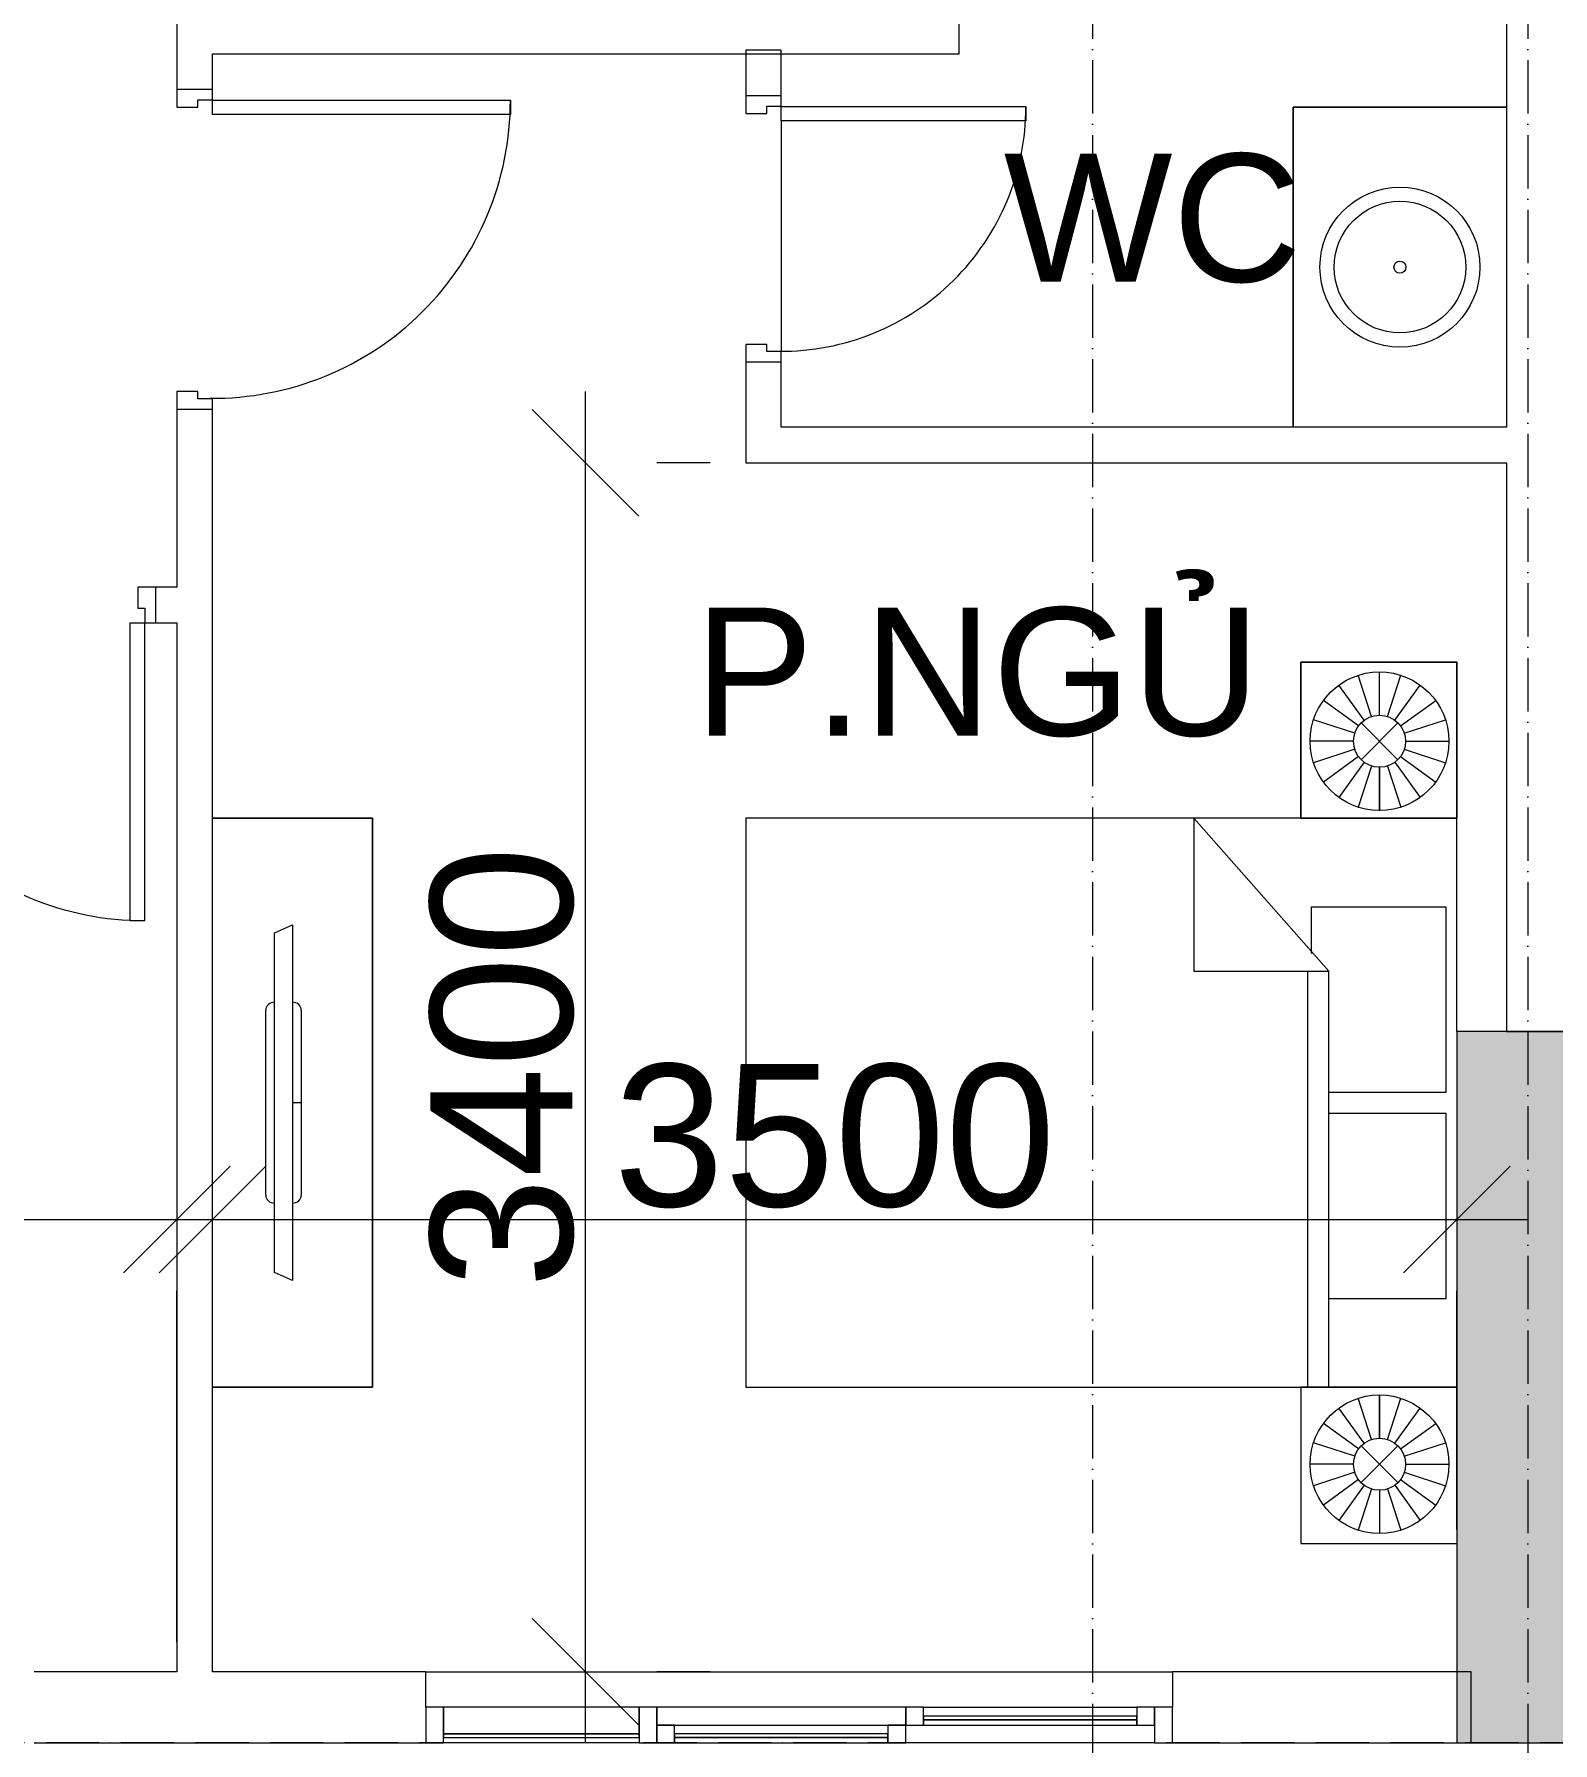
# Model space of a CAD drawing. Header units: millimetres. Extents: x -20215 to 101892, y -17414 to 45470.
# Drawn here: x 4999 to 9271, y 0 to 4805 of the extents above; entities that cross this region are included whole.
import ezdxf

# ---------------------------------------------------------------- set-up
doc = ezdxf.new("R2010")
doc.units = ezdxf.units.MM
doc.linetypes.add('Grid Line', pattern=[4.2, 3, -0.6, 0, -0.6])
for name, color, linetype, lineweight in [('CHU', 181, 'Continuous', 5), ('CUA', 31, 'Continuous', 9), ('DIM', 1, 'Continuous', 5), ('NET-CAT', 3, 'Continuous', 15), ('NET-THAY', 2, 'Continuous', 9), ('THIET BI', 44, 'Continuous', 5), ('THIET-BI', 44, 'Continuous', 5), ('TRUC', 225, 'Continuous', 5), ('X-COT HAM$0$LC.HA', 8, 'Continuous', 9)]:
    doc.layers.add(name, color=color, linetype=linetype, lineweight=lineweight)
doc.styles.add('Arial_1', font='arial_0.ttf', dxfattribs={"height": 400})
doc.styles.add('Arial_6', font='arial_0.ttf', dxfattribs={"height": 360})
doc.dimstyles.new('Diagonal_-_2mm_Arial', dxfattribs={"dimscale": 304.8, "dimtxt": 408.10376, "dimasz": 0.984252, "dimexe": 0.656168, "dimexo": 4.593176, "dimgap": 0.098425, "dimtad": 1, "dimdec": 0, "dimzin": 0, "dimdsep": 46, "dimtxsty": 'Arial_1', "dimblk1": 'OBLIQUE', "dimblk2": 'OBLIQUE', "dimsah": 1, "dimcen": 0.09, "dimdle": 0.656168, "dimazin": 0, "dimtfac": 1, "dimtdec": 4, "dimtix": 1, "dimtmove": 0, "dimatfit": 3, "dimfxl": 0, "dimtvp": 1, "dimtolj": 1, "dimtzin": 0, "dimlwd": 9, "dimlwe": 9, "dimarcsym": 0})

# ---------------------------------------------------------------- blocks, each defined once
blk = doc.blocks.new('ALC1807-ASCENT PLAZA-KET CAU_rvt-1-MẶT BẰNG TẦNG 4')
at = {"layer": 'X-COT HAM$0$LC.HA'}
h = blk.add_hatch(color=256, dxfattribs=at)
h.dxf.hatch_style = 1
h.paths.add_polyline_path([(9350.5, 1999.9), (9000.5, 1999.9), (9000.5, -0.1), (9350.5, -0.1)])
at = {"ltscale": 1000}
blk.add_lwpolyline([(9350.5, 1999.9), (9000.5, 1999.9), (9000.5, -0.1), (9350.5, -0.1)], close=True, dxfattribs=at)
blk = doc.blocks.new('X-GIUONG - X-GIUONG-V35-MẶT BẰNG TẦNG 4')
at = {"layer": 'THIET BI'}
for p, q in [((-800, 0), (-1239, 0)), ((-1239, 0), (-1239, -439)), ((-1239, 0), (-800, 0)), ((-1239, -439), (-1239, 0)), ((-1039.2, -147.8), (-1076.9, -31.8)), ((-1016.6, -144.2), (-1016.6, -22.2)), ((-993.9, -147.8), (-956.3, -31.8)), ((-800, -439), (-800, 0)), ((-200, 0), (-800, 0)), ((-800, 0), (-800, -2000)), ((-200, 0), (-800, 0)), ((-800, 0), (-800, -439)), ((-800, 0), (-800, -2000)), ((-550, -30), (-550, -410)), ((-30, -30), (-550, -30)), ((-30, -360), (-30, -30)), ((30, -30), (30, -360)), ((550, -30), (30, -30)), ((550, -360), (550, -30)), ((800, 0), (800, -439)), ((800, -2000), (800, 0)), ((800, 0), (800, -439)), ((800, -2000), (800, 0)), ((993.9, -147.8), (956.3, -31.8)), ((1016.6, -144.2), (1016.6, -22.2)), ((1039.2, -147.8), (1076.9, -31.8)), ((1239, -439), (1239, 0)), ((1239, -439), (1239, 0)), ((-1059.6, -158.2), (-1131.2, -59.5)), ((-973.5, -158.2), (-901.9, -59.5)), ((973.5, -158.2), (901.9, -59.5)), ((1059.6, -158.2), (1131.2, -59.5)), ((-1075.8, -174.4), (-1174.4, -102.7)), ((-957.4, -174.4), (-858.7, -102.7)), ((957.4, -174.4), (858.7, -102.7)), ((1075.8, -174.4), (1174.4, -102.7)), ((-1086.1, -194.8), (-1202.1, -157.1)), ((-1068.3, -269.1), (-964.8, -165.6)), ((-1068.3, -165.6), (-964.8, -269.1)), ((-947, -194.8), (-831, -157.1)), ((947, -194.8), (831, -157.1)), ((1068.3, -269.1), (964.8, -165.6)), ((1068.3, -165.6), (964.8, -269.1)), ((1086.1, -194.8), (1202.1, -157.1)), ((-1089.7, -217.4), (-1211.7, -217.4)), ((-1086.1, -240), (-1202.1, -277.7)), ((-947, -240), (-831, -277.7)), ((-943.4, -217.4), (-821.4, -217.4)), ((-821.4, -217.4), (-943.4, -217.4)), ((943.4, -217.4), (821.4, -217.4)), ((821.4, -217.4), (943.4, -217.4)), ((947, -240), (831, -277.7)), ((1086.1, -240), (1202.1, -277.7)), ((1089.7, -217.4), (1211.7, -217.4)), ((-1075.8, -260.4), (-1174.4, -332.1)), ((-1059.6, -276.6), (-1131.2, -375.2)), ((-1039.2, -287), (-1076.9, -402.9)), ((-993.9, -287), (-956.3, -402.9)), ((-973.5, -276.6), (-901.9, -375.2)), ((-957.4, -260.4), (-858.7, -332.1)), ((957.4, -260.4), (858.7, -332.1)), ((973.5, -276.6), (901.9, -375.2)), ((993.9, -287), (956.3, -402.9)), ((1039.2, -287), (1076.9, -402.9)), ((1059.6, -276.6), (1131.2, -375.2)), ((1075.8, -260.4), (1174.4, -332.1)), ((-1016.6, -290.5), (-1016.6, -412.5)), ((1016.6, -290.5), (1016.6, -412.5)), ((-370, -360), (-800, -740)), ((-370, -740), (-370, -360)), ((800, -360), (-370, -360)), ((-550, -410), (-420, -410)), ((-370, -420), (800, -420)), ((-1239, -439), (-800, -439)), ((-800, -439), (-1239, -439)), ((800, -439), (1239, -439)), ((800, -439), (1239, -439)), ((-800, -740), (-370, -740)), ((-800, -2000), (800, -2000)), ((-800, -2000), (800, -2000))]:
    blk.add_line(p, q, dxfattribs=at)
for centre, radius in [((-1016.6, -217.4), 195.1), ((1016.6, -217.4), 195.1), ((-1016.6, -217.4), 73.2), ((1016.6, -217.4), 73.2)]:
    blk.add_circle(centre, radius, dxfattribs=at)
blk = doc.blocks.new('CUA PHONG NGU - Type 1-1365721-MẶT BẰNG TẦNG 4')
at = {"layer": 'CUA'}
for p, q in [((-317.5, 890.3), (-277.5, 890.3)), ((-317.5, 52.3), (-317.5, 890.3)), ((-277.5, 890.3), (-277.5, 52.3)), ((-277.5, 52.3), (-317.5, 52.3))]:
    blk.add_line(p, q, dxfattribs=at)
at = {"layer": 'CUA', "lineweight": 5}
for p, q in [((-318.5, 52.3), (-348.5, 52.3)), ((-318.5, 11.3), (-318.5, 52.3)), ((551.5, 52.3), (521.5, 52.3)), ((521.5, 52.3), (521.5, 11.3)), ((-298.5, 11.3), (-318.5, 11.3)), ((-298.5, -47.7), (-298.5, 11.3)), ((521.5, 11.3), (501.5, 11.3)), ((501.5, 11.3), (501.5, -47.7)), ((-348.5, -47.7), (-298.5, -47.7)), ((501.5, -47.7), (551.5, -47.7))]:
    blk.add_line(p, q, dxfattribs=at)
blk.add_arc((-317.5, 52.3), 838, 359.5, 90, dxfattribs=at)
blk = doc.blocks.new('CUA WC - Type 1-1365096-MẶT BẰNG TẦNG 4')
at = {"layer": 'CUA'}
for p, q in [((-242.5, 740.3), (-202.5, 740.3)), ((-242.5, 52.3), (-242.5, 740.3)), ((-202.5, 740.3), (-202.5, 52.3)), ((-202.5, 52.3), (-242.5, 52.3))]:
    blk.add_line(p, q, dxfattribs=at)
at = {"layer": 'CUA', "lineweight": 5}
for p, q in [((-243.5, 52.3), (-273.5, 52.3)), ((-243.5, 11.3), (-243.5, 52.3)), ((476.5, 52.3), (446.5, 52.3)), ((446.5, 52.3), (446.5, 11.3)), ((-223.5, 11.3), (-243.5, 11.3)), ((-223.5, -47.7), (-223.5, 11.3)), ((446.5, 11.3), (426.5, 11.3)), ((426.5, 11.3), (426.5, -47.7)), ((-273.5, -47.7), (-223.5, -47.7)), ((426.5, -47.7), (476.5, -47.7))]:
    blk.add_line(p, q, dxfattribs=at)
blk.add_arc((-242.5, 52.3), 688, 359.5, 90, dxfattribs=at)
blk = doc.blocks.new('X-TV - X-TV 4-1732820-MẶT BẰNG TẦNG 4')
at = {"layer": 'THIET BI'}
for p, q in [((1599.5, 450), (0, 450)), ((0, 450), (0, 0)), ((0, 450), (1599.5, 450)), ((0, 0), (0, 450)), ((1599.5, 0), (1599.5, 450)), ((1599.5, 450), (1599.5, 0)), ((539.8, 250), (1059.8, 250)), ((799.8, 250), (799.8, 225)), ((299.8, 225), (1299.8, 225)), ((322.3, 175), (299.8, 225)), ((1299.8, 225), (1277.3, 175)), ((1277.3, 175), (322.3, 175)), ((1059.8, 150), (539.8, 150))]:
    blk.add_line(p, q, dxfattribs=at)
for centre, start_param, end_param in [((539.8, 225), 0, 1.570796), ((1059.8, 225), 4.712389, 6.283185), ((539.8, 175), 1.570796, 3.141593), ((1059.8, 175), 3.141593, 4.712389)]:
    blk.add_ellipse(centre, major_axis=(0, 25), ratio=0.9, start_param=start_param, end_param=end_param, dxfattribs=at)
blk = doc.blocks.new('X-LA2 - X-LA 3-1915321-MẶT BẰNG TẦNG 4')
at = {"layer": 'THIET-BI'}
for p, q in [((-450, 0), (-450, -600)), ((-450, -600), (-450, 0)), ((-450, -600), (450, -600)), ((450, -600), (-450, -600))]:
    blk.add_line(p, q, dxfattribs=at)
for radius in [225, 185, 17]:
    blk.add_circle((0, -300), radius, dxfattribs=at)
blk = doc.blocks.new('X-PHONG NGU 2 - X-PHONG NGU 2_Recovery_-1759957-MẶT BẰNG TẦNG 4')
at = {"layer": 'CUA'}
for p, q in [((-1000, 0), (-1050, 0)), ((-1050, 0), (-1050, -100)), ((-450, 0), (-1000, 0)), ((-1000, 0), (-1000, -75)), ((-1000, -100), (-1000, 0)), ((-450, -75), (-450, 0)), ((-400, 0), (-450, 0)), ((-450, 0), (-450, -100)), ((300, 0), (-400, 0)), ((-400, 0), (-400, -50)), ((-400, -100), (-400, 0)), ((300, -50), (300, 0)), ((350, 0), (300, 0)), ((300, 0), (300, -50)), ((350, -50), (350, 0)), ((350, 0), (950, 0)), ((1000, 0), (950, 0)), ((950, 0), (950, -50)), ((1050, 0), (1000, 0)), ((1000, 0), (1000, -100)), ((1000, -50), (1000, 0)), ((1050, -100), (1050, 0)), ((950, -25), (350, -25)), ((350, -25), (350, -35)), ((350, -35), (950, -35)), ((950, -35), (350, -35)), ((350, -35), (350, -50)), ((950, -35), (950, -25)), ((950, -50), (950, -35)), ((-450, -75), (-1000, -75)), ((-1000, -75), (-1000, -85)), ((-1000, -75), (-450, -75)), ((-1000, -85), (-450, -85)), ((-450, -85), (-450, -75)), ((-400, -50), (300, -50)), ((-350, -50), (-400, -50)), ((-400, -50), (-400, -100)), ((-350, -100), (-350, -50)), ((250, -75), (-350, -75)), ((-350, -75), (-350, -85)), ((-350, -85), (250, -85)), ((250, -85), (-350, -85)), ((-350, -85), (-350, -100)), ((300, -50), (250, -50)), ((250, -50), (250, -100)), ((250, -85), (250, -75)), ((250, -100), (250, -85)), ((300, -50), (350, -50)), ((300, -100), (300, -50)), ((350, -50), (950, -50)), ((950, -50), (1000, -50)), ((-1050, -100), (-1000, -100)), ((-450, -100), (-1000, -100)), ((-450, -100), (-400, -100)), ((-400, -100), (-350, -100)), ((-350, -100), (250, -100)), ((250, -100), (300, -100)), ((1000, -100), (300, -100)), ((1000, -100), (1050, -100))]:
    blk.add_line(p, q, dxfattribs=at)
blk = doc.blocks.new('_Oblique')
at = {"color": 0, "linetype": 'ByBlock', "lineweight": -2}
blk.add_line((-0.5, -0.5), (0.5, 0.5), dxfattribs=at)
blk = doc.blocks.new('DIMBLOCK82-MẶT BẰNG TẦNG 4')
at = {"layer": 'Defpoints', "color": 0, "transparency": 16777216}
for p in [(600.5, 1683.4), (5400.5, 1683.4), (5400.5, 1471.3)]:
    blk.add_point(p, dxfattribs=at)
at = {"layer": 'DIM', "color": 0, "lineweight": 9, "transparency": 16777216}
for p, q in [((400.5, 1471.3), (5600.5, 1471.3)), ((600.5, 283.4), (600.5, 1271.3)), ((5400.5, 283.4), (5400.5, 1271.3))]:
    blk.add_line(p, q, dxfattribs=at)
at = {"layer": 'DIM', "color": 0, "lineweight": 9, "transparency": 16777216, "xscale": 300, "yscale": 300, "zscale": 300, "rotation": 180}
blk.add_blockref('_Oblique', (600.5, 1471.3), dxfattribs=at)
at = {"layer": 'DIM', "color": 0, "lineweight": 9, "transparency": 16777216, "xscale": 300, "yscale": 300, "zscale": 300}
blk.add_blockref('_Oblique', (5400.5, 1471.3), dxfattribs=at)
at = {"layer": 'DIM', "color": 0, "lineweight": 9, "transparency": 16777216, "insert": (2574, 1705.5), "char_height": 400, "width": 1476.708, "attachment_point": 5, "style": 'Arial_1'}
blk.add_mtext('\\A1;4800', dxfattribs=at)
blk = doc.blocks.new('DIMBLOCK85-MẶT BẰNG TẦNG 4')
at = {"layer": 'Defpoints', "color": 0, "transparency": 16777216}
for p in [(9000.5, 1999.9), (5500.5, 1683.4), (9000.5, 1471.3)]:
    blk.add_point(p, dxfattribs=at)
at = {"layer": 'DIM', "color": 0, "lineweight": 9, "transparency": 16777216}
for p, q in [((5300.5, 1471.3), (9200.5, 1471.3)), ((5500.5, 283.4), (5500.5, 1271.3)), ((9000.5, 599.9), (9000.5, 1271.3))]:
    blk.add_line(p, q, dxfattribs=at)
at = {"layer": 'DIM', "color": 0, "lineweight": 9, "transparency": 16777216, "xscale": 300, "yscale": 300, "zscale": 300, "rotation": 180}
blk.add_blockref('_Oblique', (5500.5, 1471.3), dxfattribs=at)
at = {"layer": 'DIM', "color": 0, "lineweight": 9, "transparency": 16777216, "xscale": 300, "yscale": 300, "zscale": 300}
blk.add_blockref('_Oblique', (9000.5, 1471.3), dxfattribs=at)
at = {"layer": 'DIM', "color": 0, "lineweight": 9, "transparency": 16777216, "insert": (7250.5, 1705.7), "char_height": 400, "width": 1476.708, "attachment_point": 5, "style": 'Arial_1'}
blk.add_mtext('\\A1;3500', dxfattribs=at)
blk = doc.blocks.new('DIMBLOCK86-MẶT BẰNG TẦNG 4')
at = {"layer": 'Defpoints', "color": 0, "transparency": 16777216}
for p in [(5500.5, 3599.9), (6550.2, 3599.9), (5500.5, 199.9)]:
    blk.add_point(p, dxfattribs=at)
at = {"layer": 'DIM', "color": 0, "lineweight": 9, "transparency": 16777216}
for p, q in [((6550.2, -0.1), (6550.2, 3799.9)), ((6900.5, 3599.9), (6750.2, 3599.9)), ((6900.5, 199.9), (6750.2, 199.9))]:
    blk.add_line(p, q, dxfattribs=at)
at = {"layer": 'DIM', "color": 0, "lineweight": 9, "transparency": 16777216, "xscale": 300, "yscale": 300, "zscale": 300}
for p, rotation in [((6550.2, 3599.9), 90), ((6550.2, 199.9), 270)]:
    blk.add_blockref('_Oblique', p, dxfattribs=dict(at, rotation=rotation))
at = {"layer": 'DIM', "color": 0, "lineweight": 9, "transparency": 16777216, "insert": (6315.9, 1899.9), "char_height": 400, "width": 1476.708, "attachment_point": 5, "rotation": 90, "style": 'Arial_1'}
blk.add_mtext('\\A1;3400', dxfattribs=at)

msp = doc.modelspace()

# ---------------------------------------------------------------- linework, layer by layer
at = {"layer": 'NET-CAT'}
for p, q in [((7600.5, 4749.9), (7600.5, 6449.9)), ((9140.5, 6449.9), (9140.5, 3699.9)), ((5400.5, 5049.9), (5400.5, 4649.9)), ((7100.5, 4759.9), (7000.5, 4759.9)), ((7000.5, 4759.9), (7000.5, 4632.2)), ((7100.5, 4632.2), (7100.5, 4759.9)), ((5500.5, 4649.9), (5500.5, 4749.9)), ((5500.5, 4749.9), (7600.5, 4749.9)), ((5400.5, 4649.9), (5500.5, 4649.9)), ((7000.5, 4632.2), (7100.5, 4632.2)), ((7100.5, 3882.2), (7000.5, 3882.2)), ((7000.5, 3882.2), (7000.5, 3599.9)), ((7100.5, 3699.9), (7100.5, 3882.2)), ((5500.5, 3749.9), (5400.5, 3749.9)), ((5400.5, 3749.9), (5400.5, 3249.9)), ((5500.5, 199.9), (5500.5, 3749.9)), ((9140.5, 3699.9), (7100.5, 3699.9)), ((7000.5, 3599.9), (9140.5, 3599.9)), ((9140.5, 3599.9), (9140.5, 1999.9)), ((5400.5, 3249.9), (5340.5, 3249.9)), ((5340.5, 3249.9), (5340.5, 3149.9)), ((5340.5, 3149.9), (5400.5, 3149.9)), ((5400.5, 3149.9), (5400.5, 199.9)), ((9140.5, 1999.9), (9340.5, 1999.9)), ((5400.5, 199.9), (4999.2, 199.9)), ((6100.5, 199.9), (5500.5, 199.9)), ((6100.5, 99.9), (6100.5, 199.9)), ((9040.5, 199.9), (8200.5, 199.9)), ((8200.5, 199.9), (8200.5, 99.9)), ((9040.5, -0.1), (9040.5, 199.9)), ((4999.2, -0.1), (6100.5, -0.1)), ((8200.5, -0.1), (9040.5, -0.1))]:
    msp.add_line(p, q, dxfattribs=at)
at = {"layer": 'NET-THAY'}
for p, q in [((7100.5, 4561.2), (7100.5, 3912.2)), ((6100.5, 199.9), (8200.5, 199.9))]:
    msp.add_line(p, q, dxfattribs=at)
at = {"layer": 'TRUC', "linetype": 'Grid Line', "ltscale": 50}
for p, q in [((7975.5, 43599.9), (7975.5, -4500.1)), ((9200.5, 43599.9), (9200.5, -7167.6)), ((43000.5, -0.1), (-12092.4, -0.1))]:
    msp.add_line(p, q, dxfattribs=at)

# ---------------------------------------------------------------- block references
at = {"layer": 'CUA'}
for name, p, rotation in [('CUA PHONG NGU - Type 1-1365721-MẶT BẰNG TẦNG 4', (5448.3, 4301.4), 269.9999999999999), ('CUA WC - Type 1-1365096-MẶT BẰNG TẦNG 4', (7048.3, 4358.7), 269.9999999999999), ('CUA PHONG NGU - Type 1-1365721-MẶT BẰNG TẦNG 4', (4992, 3202.2), 180)]:
    msp.add_blockref(name, p, dxfattribs=dict(at, rotation=rotation))
msp.add_blockref('X-PHONG NGU 2 - X-PHONG NGU 2_Recovery_-1759957-MẶT BẰNG TẦNG 4', (7150.5, 99.9), dxfattribs=at)
at = {"layer": 'NET-CAT', "lineweight": 5}
msp.add_blockref('ALC1807-ASCENT PLAZA-KET CAU_rvt-1-MẶT BẰNG TẦNG 4', (0, 0), dxfattribs=at)
at = {"layer": 'THIET BI', "rotation": 269.9999999999997}
for name, p in [('X-GIUONG - X-GIUONG-V35-MẶT BẰNG TẦNG 4', (9000.5, 1799.9)), ('X-TV - X-TV 4-1732820-MẶT BẰNG TẦNG 4', (5500.5, 2599.9))]:
    msp.add_blockref(name, p, dxfattribs=at)
at = {"layer": 'THIET-BI', "rotation": 269.9999999999997}
msp.add_blockref('X-LA2 - X-LA 3-1915321-MẶT BẰNG TẦNG 4', (9140.5, 4149.9), dxfattribs=at)

# ---------------------------------------------------------------- texts
at = {"layer": 'CHU', "color": 7, "char_height": 360, "attachment_point": 1, "line_spacing_factor": 0.936439, "style": 'Arial_6'}
for s, insert, width in [('\\pt2540.0016,5079.9996,7620.0012,10159.9992,12700.0008,15239.9988,17780.0004,20319.9984,22860,25400.0016,27939.9996,30480.0012,33019.9992,35560.0008,38099.9988,40640.0004,43179.9984,45720,48260.0016,50799.9996,53340.0012,55879.9992,58420.0008,60959.9988,63500.0004,66039.9984,68580,71120.0016,73659.9996,76200.0012,78739.9992,81280.0008;WC', (7726.2, 4468.8), 882.74), ('\\pt2540.0016,5079.9996,7620.0012,10159.9992,12700.0008,15239.9988,17780.0004,20319.9984,22860,25400.0016,27939.9996,30480.0012,33019.9992,35560.0008,38099.9988,40640.0004,43179.9984,45720,48260.0016,50799.9996,53340.0012,55879.9992,58420.0008,60959.9988,63500.0004,66039.9984,68580,71120.0016,73659.9996,76200.0012,78739.9992,81280.0008;P.NGỦ', (6855.9, 3192.3), 1589.74)]:
    msp.add_mtext(s, dxfattribs=dict(at, insert=insert, width=width))

# ---------------------------------------------------------------- dimensions: what is measured, and where the dimension line sits
at = {"layer": 'DIM', "lineweight": 9}
dim = msp.add_linear_dim(base=(6550.2, 3599.9), p1=(5500.5, 199.9), p2=(5500.5, 3599.9), angle=90, dimstyle='Diagonal_-_2mm_Arial', override={"dimpost": '<>', "dimfxl": 3417.500698}, dxfattribs=at)
dim.commit()
dim.dimension.update_dxf_attribs({"geometry": 'DIMBLOCK86-MẶT BẰNG TẦNG 4', "text_midpoint": (6315.9, 1899.9)})
dim = msp.add_linear_dim(base=(9000.5, 1471.3), p1=(5500.5, 1683.4), p2=(9000.5, 1999.9), dimstyle='Diagonal_-_2mm_Arial', override={"dimpost": '<>', "dimfxl": 3653.73358}, dxfattribs=at)
dim.commit()
dim.dimension.update_dxf_attribs({"geometry": 'DIMBLOCK85-MẶT BẰNG TẦNG 4', "text_midpoint": (7250.5, 1705.7)})
dim = msp.add_linear_dim(base=(5400.5, 1471.3), p1=(600.5, 1683.4), p2=(5400.5, 1683.4), dimstyle='Diagonal_-_2mm_Arial', override={"dimpost": '<>', "dimfxl": 4800}, dxfattribs=at)
dim.commit()
dim.dimension.update_dxf_attribs({"geometry": 'DIMBLOCK82-MẶT BẰNG TẦNG 4', "text_midpoint": (2574, 1471.3), "dimtype": 160})

doc.saveas('drawing.dxf')
